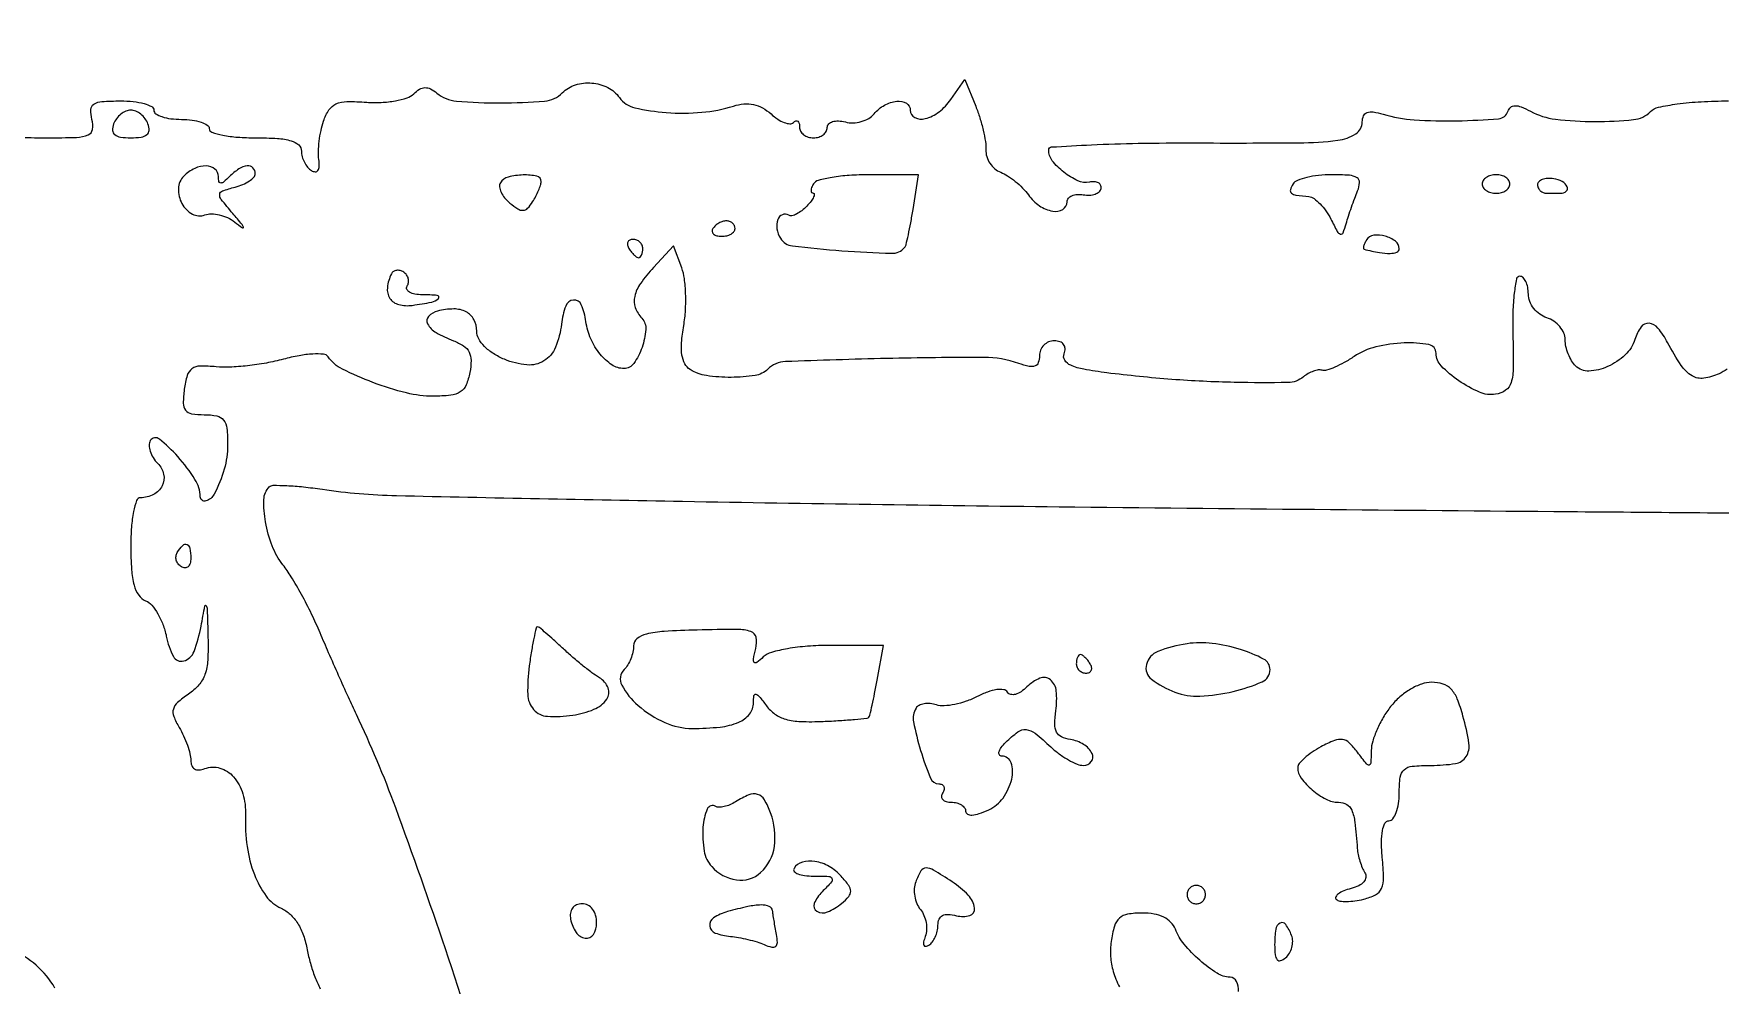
# Model space of a CAD drawing. Extents: x 0 to 5034, y 0 to 2560.
# Drawn here: x 1904 to 2086.8, y 1767.2 to 1870.3 of the extents above; entities that cross this region are included whole.
import ezdxf

# ---------------------------------------------------------------- set-up
doc = ezdxf.new("R2010")
doc.units = 0

msp = doc.modelspace()

# ---------------------------------------------------------------- linework, layer by layer
for points in [[(2078.5, 1876.967831, 0.000346), (2046.420715, 1877.392339, 0.000211), (2008.528125, 1877.851561, 0.000211), (1970.967874, 1878.275035, 0.000375)], [(1902.666509, 1859.056388, 0.010173), (1905.437765, 1859, 0.008102), (1908.630763, 1859.05174, 0.089885), (1909.872922, 1859.318697, 0.261848), (1910.344166, 1859.916432, 0.103164), (1910.289749, 1861, -0.070855), (1910.167554, 1862.064371, -0.247294), (1910.495515, 1862.647903, -0.128259), (1911.36793, 1862.935832, -0.015915), (1913.383369, 1863, -0.026139), (1914.76923, 1862.927499, -0.04133), (1915.937615, 1862.70625, -0.050169), (1916.763183, 1862.386029, -0.282291), (1917, 1862, 0.254951), (1917.209557, 1861.615738, 0.06271), (1917.88125, 1861.29375, 0.048861), (1918.850749, 1861.072766, 0.031626), (1920, 1861, -0.031626), (1921.149251, 1860.927234, -0.048861), (1922.11875, 1860.70625, -0.06271), (1922.790443, 1860.384262, -0.254951), (1923, 1860, 0.322437), (1923.280551, 1859.610183, 0.031449), (1924.46875, 1859.29375, 0.03053), (1926.083446, 1859.072205, 0.01883), (1928, 1859, -0.014512), (1930.407521, 1858.930111, -0.055695), (1931.882537, 1858.677951, -0.111858), (1932.69933, 1858.22814, -0.214351), (1933, 1857.559017, 0.066414), (1933.080151, 1856.958252, 0.052164), (1933.317654, 1856.345001, 0.053447), (1933.667506, 1855.811623, 0.082664), (1934.081377, 1855.449706, 0.129131), (1934.49606, 1855.322913, 0.259175), (1934.792447, 1855.472461, 0.144444), (1934.934428, 1855.916606, 0.0421), (1934.889733, 1856.640689, -0.044748), (1934.840199, 1857.518625, -0.021988), (1934.926404, 1858.635327, -0.021619), (1935.118717, 1859.795679, -0.029344), (1935.397961, 1860.819999, -0.063548), (1935.982531, 1862.024787, -0.146369), (1936.744386, 1862.668387, -0.100149), (1937.934231, 1862.923425, -0.020902), (1940.078095, 1862.85849, 0.029642), (1941.65777, 1862.838251, 0.032474), (1943.180575, 1863.008566, 0.034384), (1944.447516, 1863.325392, 0.118452), (1945.164697, 1863.764697, -0.059791), (1945.795768, 1864.260527, -0.128736), (1946.383791, 1864.436291, -0.126191), (1946.990394, 1864.302765, -0.05631), (1947.679285, 1863.851206, 0.153053), (1949.807436, 1862.978966, 0.021748), (1954.585877, 1862.779404, 0.020752), (1959.362497, 1862.986116, 0.176976), (1961.275, 1863.875, -0.119963), (1962.698395, 1864.74107, -0.098083), (1964.474058, 1864.941295, -0.097583), (1966.199668, 1864.449188, -0.117301), (1967.480801, 1863.357143, 0.1789), (1969.131593, 1862.262883, 0.039469), (1972.545944, 1861.738405, 0.040193), (1976.418954, 1861.764819, 0.055098), (1979.83388, 1862.447276, -0.056244), (1980.958576, 1862.66937, -0.07281), (1982.006911, 1862.60348, -0.073471), (1982.985124, 1862.241061, -0.058585), (1983.902815, 1861.587951, 0.037858), (1984.625498, 1861.027208, 0.055258), (1985.341928, 1860.659853, 0.070941), (1985.947549, 1860.523308, 0.219818), (1986.331152, 1860.664485, -0.109963), (1986.585578, 1860.826258, -0.251921), (1986.803526, 1860.794151, -0.175975), (1986.952847, 1860.567514, -0.058615), (1987, 1860.166667, 0.127718), (1987.115534, 1859.721743, 0.100747), (1987.440625, 1859.342708, 0.089419), (1987.926925, 1859.087877, 0.076226), (1988.5, 1859, 0.072803), (1989.073186, 1859.083904, 0.087528), (1989.559375, 1859.32801, 0.100509), (1989.884397, 1859.69081, 0.133328), (1990, 1860.116631, -0.195918), (1990.156808, 1860.501459, -0.125355), (1990.5746, 1860.756185, -0.086954), (1991.208892, 1860.835653, -0.051782), (1991.963232, 1860.719866, 0.07314), (1992.800302, 1860.62762, 0.059932), (1993.690284, 1860.767579, 0.061545), (1994.496486, 1861.107144, 0.089361), (1995.085677, 1861.603235, -0.092024), (1996.206127, 1862.536569, -0.102859), (1997.544357, 1862.959367, -0.157301), (1998.57308, 1862.738998, -0.26809), (1999, 1862, 0.28343), (1999.496849, 1861.193918, 0.183282), (2000.620727, 1861.077168, 0.100735), (2002.124289, 1861.821776, 0.074932), (2003.404506, 1863.167126), (2004.92242, 1865.334251), (2006.097339, 1862.417126, -0.020674), (2006.541389, 1861.167962, -0.017977), (2006.904207, 1859.827074, -0.018352), (2007.144328, 1858.589214, -0.049574), (2007.194235, 1857.696318, 0.087336), (2007.291286, 1856.959699, 0.070175), (2007.636124, 1856.237269, 0.070173), (2008.167338, 1855.63838, 0.08732), (2008.808105, 1855.262172, -0.053738), (2009.550505, 1854.890579, -0.028225), (2010.38685, 1854.2835, -0.027722), (2011.182567, 1853.557315, -0.037983), (2011.806704, 1852.815854, 0.086189), (2013.000233, 1851.646709, 0.106765), (2014.435436, 1851.056089, 0.177164), (2015.529149, 1851.247225, 0.267922), (2016, 1852.062858, -0.175551), (2016.138073, 1852.443996, -0.116244), (2016.514062, 1852.726413, -0.087424), (2017.080462, 1852.864043, -0.058011), (2017.75, 1852.829244, 0.054333), (2018.433119, 1852.788716, 0.073134), (2019.040112, 1852.908797, 0.091882), (2019.480486, 1853.163616, 0.171049), (2019.684423, 1853.516386, 0.162908), (2019.636063, 1853.865523, 0.155374), (2019.386719, 1854.123235, 0.111735), (2018.955947, 1854.24295, 0.062817), (2018.411984, 1854.20101, -0.159207), (2017.165789, 1854.34287, -0.059709), (2015.647016, 1855.27067, -0.059838), (2014.398505, 1856.523682, -0.168), (2014.001409, 1857.678571, -0.396465), (2014.314069, 1858.009762, -0.002642), (2018.628552, 1858.242866, -0.00814), (2023.712645, 1858.407708, -0.004889), (2029.751409, 1858.446077, 0.002273), (2041.128203, 1858.458854, 0.029632), (2045.34579, 1858.733033, 0.109696), (2047.281725, 1859.423692, 0.257899), (2048, 1860.72362, -0.102205), (2048.135436, 1861.37927, -0.20408), (2048.512058, 1861.737776, -0.128922), (2049.182508, 1861.806195, -0.033433), (2050.25, 1861.56572, 0.054798), (2053.637485, 1860.953055, 0.022927), (2058.280641, 1860.843477, 0.014481), (2062.776793, 1861.073928, 0.300831), (2063.789003, 1861.86701, -0.135144), (2064.088, 1862.313172, -0.178539), (2064.542562, 1862.483425, -0.098532), (2065.220232, 1862.352101, -0.025894), (2066.225661, 1861.87923, 0.093464), (2068.93584, 1861.025973, 0.029019), (2073.217528, 1860.766176, 0.025674), (2077.399313, 1860.97022, 0.173023), (2079.245628, 1861.845628, -0.144329), (2080.099139, 1862.310484, -0.019053), (2082.149952, 1862.670842, -0.020189), (2084.737497, 1862.918611, -0.013773), (2087.691526, 1863, -0.008932)], [(2087.563511, 1833.948173, -0.047349), (2086.682291, 1833.433795, -0.074707), (2085.012126, 1832.945215, -0.171606), (2083.746719, 1833.207585, -0.111372), (2082.576491, 1834.333664, -0.022853), (2081.100087, 1836.812986, 0.047507), (2080.055692, 1838.385235, 0.201259), (2079.080682, 1838.908179, 0.269249), (2078.224306, 1838.514457, 0.076777), (2077.548166, 1837.151757, -0.127553), (2076.496592, 1835.478444, -0.084034), (2074.595549, 1834.210214, -0.092855), (2072.563246, 1833.722631, -0.212015), (2071.122669, 1834.277331, -0.063671), (2070.692599, 1834.833501, -0.039129), (2070.329784, 1835.579171, -0.038696), (2070.082324, 1836.386946, -0.055035), (2070, 1837.132612, 0.104333), (2069.850261, 1837.8424, 0.071533), (2069.4125, 1838.542735, 0.067639), (2068.764467, 1839.127648, 0.073091), (2068, 1839.5, -0.081113), (2067.235622, 1839.887511, -0.069591), (2066.5875, 1840.516015, -0.071315), (2066.149993, 1841.281172, -0.094537), (2066, 1842.067388, 0.045942), (2065.931887, 1842.807113, 0.065874), (2065.728036, 1843.432295, 0.085928), (2065.427868, 1843.854366, 0.197815), (2065.074165, 1844, 0.357716), (2064.717979, 1843.70778, 0.019312), (2064.471946, 1842.164062, 0.022984), (2064.323426, 1840.146173, 0.01391), (2064.324165, 1837.75, -0.008139), (2064.367413, 1834.099839, -0.06865), (2064.135976, 1832.475372, -0.171325), (2063.541601, 1831.639203, -0.118383), (2062.452592, 1831.206997, -0.137957), (2060.691761, 1831.440857, -0.049357), (2058.454047, 1832.677472, -0.048856), (2056.560136, 1834.276332, -0.195443), (2056, 1835.654588, 0.363603), (2055.213843, 1836.592728, 0.053873), (2052.554894, 1836.774315, 0.050141), (2049.469864, 1836.340656, 0.087632), (2047.114476, 1835.303827, -0.020261), (2046.050776, 1834.653173, -0.025647), (2045.01677, 1834.144514, -0.0252), (2044.131374, 1833.815791, -0.150502), (2043.64474, 1833.812703, 0.110683), (2043.233206, 1833.842362, 0.047696), (2042.696438, 1833.708819, 0.044053), (2042.129166, 1833.450569, 0.044396), (2041.617482, 1833.097501, -0.171125), (2039.949498, 1832.481529, -0.008832), (2034.122266, 1832.498278, -0.013906), (2027.366207, 1832.825173, -0.012101), (2020.316694, 1833.535039, -0.013154), (2017.799633, 1833.917684, -0.060039), (2016.386812, 1834.350244, -0.146002), (2015.745951, 1834.897744, -0.23949), (2015.673683, 1835.592015, 0.092492), (2015.778957, 1836.164209, 0.162877), (2015.626843, 1836.615013, 0.152972), (2015.223977, 1836.901928, 0.07898), (2014.606989, 1837, 0.099651), (2013.993715, 1836.876547, 0.098087), (2013.472053, 1836.525115, 0.097799), (2013.122646, 1836.000351, 0.098429), (2013, 1835.383369, -0.08051), (2012.879824, 1834.641863, -0.228374), (2012.524509, 1834.275721, -0.144549), (2011.876109, 1834.234006, -0.028892), (2010.75, 1834.558593, 0.084458), (2007.00616, 1835.200793, 0.006087), (1996.453873, 1835.086738, 0.003556), (1985.45832, 1834.75575, 0.186977), (1983.55, 1833.933382, -0.157487), (1982.179467, 1833.247225, -0.036713), (1979.58191, 1833.043249, -0.038187), (1976.907106, 1833.234462, -0.104645), (1975.141197, 1833.891574, -0.130337), (1974.560295, 1834.519121, -0.085632), (1974.251923, 1835.459868, -0.056933), (1974.208953, 1836.795293, -0.021451), (1974.441433, 1838.653348, 0.027553), (1974.629409, 1840.320527, 0.02295), (1974.64955, 1842.103936, 0.023561), (1974.515477, 1843.74109, 0.056432), (1974.224456, 1844.922275), (1973.348438, 1847.290377), (1971.174219, 1844.956627, 0.032888), (1969.755246, 1843.217158, 0.097899), (1969.126383, 1841.821506, 0.142178), (1969.192427, 1840.606297, 0.105168), (1969.895521, 1839.45, -0.211006), (1970.328288, 1838.226492, -0.066393), (1969.917155, 1836.283543, -0.067601), (1969.025228, 1834.553941, -0.244633), (1967.960796, 1834, -0.148393), (1966.658578, 1834.395182, -0.075354), (1965.382093, 1835.560012, -0.067122), (1964.369682, 1837.223835, -0.068164), (1963.840811, 1839.08776, 0.06408), (1963.33763, 1840.917696, 0.329719), (1962.488046, 1841.424059, 0.289163), (1961.646294, 1840.767426, 0.057637), (1961.190639, 1838.82318, -0.06884), (1960.540352, 1836.30299, -0.158164), (1959.287101, 1834.826249, -0.163391), (1957.437029, 1834.394177, -0.074691), (1955.000904, 1834.999626, -0.043256), (1953.801908, 1835.622552, -0.056556), (1952.840961, 1836.397424, -0.066732), (1952.21092, 1837.233243, -0.128872), (1952, 1838.037987, 0.119721), (1951.692977, 1839.301851, 0.155772), (1950.85539, 1840.138974, 0.122506), (1949.510865, 1840.456999, 0.060629), (1947.761247, 1840.223554, 0.140087), (1946.781237, 1839.64656, 0.32299), (1946.671826, 1838.844005, 0.141453), (1947.586472, 1837.901454, 0.039035), (1949.472274, 1837.010541, -0.05282), (1950.571071, 1836.453961, -0.130038), (1951.174703, 1835.789902, -0.122936), (1951.389999, 1834.888684, -0.044714), (1951.258558, 1833.572225, -0.052833), (1950.847683, 1832.217401, -0.150196), (1950.220443, 1831.469965, -0.117616), (1949.177006, 1831.100521, -0.02654), (1947.284552, 1831, -0.061369), (1944.384138, 1831.357337, -0.028472), (1940.754986, 1832.488311, -0.026135), (1937.434138, 1833.936727, -0.126483), (1935.893312, 1835.275031, 0.225747), (1935.405966, 1835.555849, 0.033232), (1934.236298, 1835.57019, 0.031531), (1932.739146, 1835.393887, 0.020696), (1931.0449, 1835.01209, -0.021268), (1929.196332, 1834.597735, -0.016322), (1927.148303, 1834.297971, -0.016596), (1925.210963, 1834.143618, -0.037188), (1923.736354, 1834.184956, 0.028771), (1922.018237, 1834.262049, 0.152121), (1921.132643, 1833.973856, 0.169156), (1920.618763, 1833.252694, 0.037667), (1920.300556, 1831.75, 0.029959), (1920.189085, 1830.235648, 0.171801), (1920.443478, 1829.484888, 0.190187), (1921.096088, 1829.104327, 0.038029), (1922.46579, 1829, -0.047858), (1923.840301, 1828.868136, -0.183499), (1924.558529, 1828.42358, -0.140103), (1924.91099, 1827.528676, -0.024206), (1925, 1825.69113, -0.070425), (1924.632533, 1823.095136, -0.051645), (1923.540348, 1820.395465, -0.204024), (1922.626195, 1819.655257, -0.492019), (1922.031803, 1820.094461, 0.137448), (1921.459047, 1821.99212, 0.040072), (1919.603564, 1824.451143, 0.042165), (1917.597762, 1826.357563, 0.450459), (1916.616405, 1826.188347, 0.145386), (1916.480787, 1825.688275, 0.073322), (1916.592527, 1825.038511, 0.063036), (1916.921085, 1824.34528, 0.054278), (1917.426523, 1823.716334, -0.145461), (1918.062098, 1822.54319, -0.170471), (1917.898713, 1821.294321, -0.156683), (1916.964885, 1820.347753, -0.121346), (1915.55, 1820.001772, 0.318728), (1915.129648, 1819.704583, 0.035238), (1914.799899, 1818.503038, 0.031709), (1914.573053, 1816.820296, 0.017653), (1914.5, 1814.751772, 0.015756), (1914.580495, 1812.197969, 0.050628), (1914.858217, 1810.52171, 0.083548), (1915.353526, 1809.447573, 0.145962), (1916.108053, 1808.834734, -0.117114), (1916.770256, 1808.356528, -0.045841), (1917.430018, 1807.433505, -0.042149), (1917.988719, 1806.261116, -0.040789), (1918.350241, 1804.998796, 0.069806), (1919.123729, 1802.789583, 0.357661), (1920.231855, 1802.311032, 0.236221), (1921.358291, 1803.346282, 0.046225), (1922.118359, 1806.079491, -0.00247), (1922.528415, 1808.285457, -0.683062), (1922.664802, 1808.310774, -0.131567), (1922.774541, 1807.948542, -0.001024), (1922.868359, 1804.871972, -0.020168), (1922.839062, 1802.408878, -0.069932), (1922.535922, 1800.848308, -0.097157), (1921.88021, 1799.716779, -0.064035), (1920.75, 1798.7175, 0.029711), (1919.557954, 1797.800913, 0.147441), (1919.111661, 1797.093973, 0.164705), (1919.15612, 1796.302776, 0.039545), (1919.75, 1795.109096, -0.027382), (1920.228493, 1794.20322, -0.023478), (1920.632812, 1793.203322, -0.024153), (1920.913669, 1792.258762, -0.060253), (1921, 1791.544954, 0.092167), (1921.10586, 1790.975545, 0.167964), (1921.407242, 1790.61806, 0.153539), (1921.887865, 1790.504092, 0.073767), (1922.512735, 1790.64326, -0.166295), (1924.167433, 1790.704237, -0.140232), (1925.648758, 1789.751854, -0.11039), (1926.648296, 1787.925997, -0.079184), (1926.934552, 1785.609415, 0.043907), (1927.113979, 1782.205625, 0.056465), (1927.898546, 1779.173946, 0.066373), (1929.170478, 1776.837908, 0.129958), (1930.804609, 1775.513259, -0.082962), (1931.780841, 1774.862078, -0.064342), (1932.593781, 1773.874058, -0.056221), (1933.216143, 1772.577924, -0.039663), (1933.625761, 1771.013259, 0.025539), (1933.963614, 1769.55608, 0.022777), (1934.45904, 1768.083022, 0.02343), (1935.02725, 1766.79976, 0.062979)], [(1953.84352, 1754.731607, 0.007454), (1948.604869, 1771.111478, 0.007255), (1943.215017, 1786.399015, 0.022369), (1938.96583, 1796.5, -0.004), (1938.092856, 1798.378981, -0.002044), (1937.02562, 1800.750711, -0.002031), (1935.945728, 1803.203803, -0.003051), (1935.025367, 1805.353486, 0.013924), (1934.097263, 1807.397254, 0.011467), (1932.997582, 1809.524851, 0.011632), (1931.897135, 1811.432441, 0.030011), (1930.991178, 1812.738345, -0.074654), (1929.833135, 1814.772759, -0.04882), (1929.109502, 1817.378413, -0.049558), (1928.928125, 1819.815354, -0.19249), (1929.513208, 1821.179875, -0.199977), (1929.930004, 1821.351518, -0.01034), (1931.413969, 1821.314746, -0.01509), (1933.219442, 1821.177935, -0.010268), (1935.263208, 1820.918336, 0.031158), (1943.298996, 1820.237035, 0.001109), (1974.315936, 1819.614561, 0.00174), (2015.122545, 1819.028233, 0.000714), (2070.5, 1818.50438, -0.000279), (2097.009173, 1818.276642, -0.000191), (2127.121875, 1817.989613, -0.000192)], [(2034.568723, 1766.510286, 0.142568), (2034.371219, 1767.581436, 0.275842), (2033.661516, 1768.033269, -0.136293), (2032.252031, 1768.468581, -0.037801), (2030.386541, 1769.875096, -0.038805), (2028.68506, 1771.6241, -0.082291), (2027.732755, 1773.25, 0.105508), (2027.253666, 1773.987871, 0.08291), (2026.475309, 1774.542659, 0.069135), (2025.42424, 1774.886026, 0.044455), (2024.144884, 1775, 0.039233), (2022.557537, 1774.875256, 0.14749), (2021.668052, 1774.445896, 0.13846), (2021.132595, 1773.578475, 0.033048), (2020.772735, 1771.904901, 0.054581), (2020.713343, 1770.286215, 0.053041), (2021.0035, 1768.676709, 0.04672), (2021.67078, 1766.994915, 0.028784)], [(1906.274445, 1766.875201, 0.081991), (1904.246965, 1769.343225, 0.086605), (1901.56899, 1770.97293, -0.026397)]]:
    msp.add_lwpolyline(points, format="xyb")
for points in [[(1912.638374, 1860.5, 0.099938), (1912.522337, 1859.812451, 0.218516), (1912.755361, 1859.34482, 0.136539), (1913.379226, 1859.076013, 0.033872), (1914.5, 1859, 0.033872), (1915.620774, 1859.076013, 0.136539), (1916.244639, 1859.34482, 0.218516), (1916.477663, 1859.812451, 0.099938), (1916.361626, 1860.5, 0.068785), (1916.045533, 1861.073469, 0.062945), (1915.577337, 1861.559375, 0.066733), (1915.034631, 1861.888365, 0.10329), (1914.5, 1862, 0.10329), (1913.965369, 1861.888365, 0.066733), (1913.422663, 1861.559375, 0.062945), (1912.954467, 1861.073469, 0.068785)], [(1920.246804, 1854.846804, 0.190062), (1919.660775, 1853.497565, 0.133765), (1920.04511, 1851.869607, 0.144068), (1921.171128, 1850.740341, 0.22023), (1922.527989, 1850.649114, -0.097221), (1923.22823, 1850.771173, -0.053159), (1924.095907, 1850.659963, -0.050147), (1924.987116, 1850.35081, -0.056202), (1925.762735, 1849.879109, 0.008264), (1926.61982, 1849.238093, 0.689567), (1926.718545, 1849.303022, 0.119658), (1926.566505, 1849.612602, 0.003053), (1925.556162, 1850.810163, -0.008534), (1924.298618, 1852.334321, -0.192395), (1924.137247, 1852.869937, -0.295947), (1924.427926, 1853.242175, -0.019144), (1925.806162, 1853.659561, 0.035434), (1926.645991, 1853.944053, 0.047238), (1927.35556, 1854.324227, 0.055811), (1927.848136, 1854.737248, 0.192713), (1928, 1855.116631, 0.199569), (1927.739008, 1855.744477, 0.227685), (1927.129192, 1855.956857, 0.117874), (1926.212815, 1855.625185, 0.050909), (1925.2, 1854.8, -0.018208), (1924.578624, 1854.222304, -0.180052), (1924.25, 1854.1, -0.354955), (1924.056215, 1854.257401, -0.051663), (1924, 1854.8, 0.221957), (1923.618687, 1855.61666, 0.172857), (1922.688764, 1855.961177, 0.115611), (1921.42413, 1855.681393, 0.084568)], [(1954.570027, 1854.113307, 0.172615), (1954.476427, 1853.677822, 0.076506), (1954.642777, 1853.105497, 0.062484), (1955.028878, 1852.490181, 0.048258), (1955.587226, 1851.927609, 0.03194), (1956.450588, 1851.299618, 0.156307), (1957.027381, 1851.149324, 0.189366), (1957.519538, 1851.374741, 0.050749), (1958.060903, 1852.064302, 0.020456), (1958.409758, 1852.669004, 0.020623), (1958.707009, 1853.298576, 0.02095), (1958.91961, 1853.866871, 0.074054), (1958.984687, 1854.25, 0.356108), (1958.525532, 1854.836998, 0.06352), (1957.034582, 1854.980444, 0.057572), (1955.416823, 1854.742606, 0.191344)], [(1988.5, 1854, 0.042188), (1988.305443, 1853.616275, 0.091589), (1988.239306, 1853.29375, 0.169293), (1988.307277, 1853.085732, 0.23403), (1988.48041, 1853, -0.422085), (1988.59644, 1852.880818, -0.108698), (1988.524291, 1852.590207, -0.049734), (1988.243136, 1852.141038, -0.021856), (1987.789427, 1851.60496, -0.03871), (1987.2458, 1851.101216, -0.051774), (1986.678754, 1850.740548, -0.06261), (1986.171962, 1850.562422, -0.191382), (1985.819098, 1850.621272, 0.240264), (1985.13142, 1850.670774, 0.21083), (1984.633378, 1850.142016, 0.126652), (1984.545106, 1849.141019, 0.097701), (1984.931369, 1848.111048, 0.229085), (1986.227483, 1847.286077, 0.010495), (1991.592824, 1846.772477, 0.010512), (1996.974413, 1846.484713, 0.228291), (1998.382924, 1847.107798, 0.116609), (1998.538161, 1847.410963, 0.006052), (1998.788791, 1848.486353, 0.009324), (1999.049608, 1849.784868, 0.006617), (1999.295588, 1851.25), (1999.874259, 1855), (1994.496146, 1855, 0.017314), (1992.391135, 1854.927087, 0.024006), (1990.516307, 1854.70625, 0.02196), (1989.030232, 1854.390799, 0.193394)], [(2040.5, 1854, 0.059403), (2040.204742, 1853.364456, 0.312842), (2040.308942, 1853.015465, 0.133082), (2040.802728, 1852.801059, 0.010744), (2042.220467, 1852.625, -0.130165), (2042.769144, 1852.417889, -0.044549), (2043.419865, 1851.859876, -0.040681), (2044.060002, 1851.086776, -0.036963), (2044.589676, 1850.195853, 0.009247), (2045.291765, 1848.850499, 0.197449), (2045.63368, 1848.573191, 0.38984), (2045.922044, 1848.713157, 0.024061), (2046.255755, 1849.695853, -0.008816), (2046.505824, 1850.513259, -0.005152), (2046.832755, 1851.484094, -0.00515), (2047.180121, 1852.44939, -0.008703), (2047.493535, 1853.25, 0.083737), (2047.699234, 1854.155176, 0.274863), (2047.427259, 1854.677454, 0.124057), (2046.59501, 1854.941625, 0.015127), (2044.666006, 1855, 0.02612), (2043.262361, 1854.926623, 0.032793), (2041.978703, 1854.70625, 0.034598), (2040.963535, 1854.386932, 0.162228)], [(2061, 1854, 0.148195), (2061.115568, 1853.618646, 0.098894), (2061.440625, 1853.29375, 0.082425), (2061.926543, 1853.074694, 0.064853), (2062.5, 1853, 0.064853), (2063.073457, 1853.074694, 0.082425), (2063.559375, 1853.29375, 0.098894), (2063.884432, 1853.618646, 0.148195), (2064, 1854, 0.148195), (2063.884432, 1854.381354, 0.098894), (2063.559375, 1854.70625, 0.082425), (2063.073457, 1854.925306, 0.064853), (2062.5, 1855, 0.064853), (2061.926543, 1854.925306, 0.082425), (2061.440625, 1854.70625, 0.098894), (2061.115568, 1854.381354, 0.148195)], [(2067, 1853.911516, 0.108912), (2067.076658, 1853.563763, 0.099759), (2067.29375, 1853.267758, 0.095344), (2067.618216, 1853.069259, 0.089971), (2068, 1853), (2068.853125, 1853), (2069.5, 1853, 0.175747), (2070.111709, 1853.221864, 0.342949), (2070.215729, 1853.700136, 0.160477), (2069.675772, 1854.262761, 0.085705), (2068.75, 1854.566187, 0.04951), (2068.08009, 1854.597554, 0.076606), (2067.514062, 1854.479826, 0.105714), (2067.136689, 1854.238673, 0.200506)], [(1977.603006, 1849.166667, 0.16277), (1977.528782, 1848.850897, 0.190804), (1977.66697, 1848.578125, 0.124167), (1978.023273, 1848.393656, 0.05773), (1978.543989, 1848.333333, 0.055286), (1979.100961, 1848.395108, 0.074868), (1979.572297, 1848.578125, 0.094314), (1979.888458, 1848.848724, 0.170324), (1980, 1849.166667, 0.112153), (1979.927786, 1849.484563, 0.100145), (1979.723586, 1849.755208, 0.094392), (1979.418314, 1849.936779, 0.087308), (1979.059017, 1850, 0.076861), (1978.660916, 1849.938439, 0.053298), (1978.243158, 1849.755208, 0.05288), (1977.869696, 1849.485481, 0.071639)], [(2048.473008, 1847.956326, 0.025609), (2048.268505, 1847.584083, 0.046182), (2048.146358, 1847.258446, 0.066853), (2048.114586, 1847.021062, 0.344656), (2048.190983, 1846.923489, 0.016663), (2049.854924, 1846.569889, 0.047861), (2051.030737, 1846.475124, 0.088289), (2051.747693, 1846.614012, 0.310247), (2052, 1846.981495, 0.233759), (2051.60279, 1847.784685, 0.095942), (2050.484522, 1848.340063, 0.095519), (2049.235926, 1848.439157, 0.230444)], [(1968.5, 1847, 0.029505), (1968.768994, 1846.617226, 0.035638), (1969.066025, 1846.29375, 0.038439), (1969.34829, 1846.065539, 0.151918), (1969.559017, 1846, 0.210953), (1969.727648, 1846.07446, 0.081139), (1969.870461, 1846.29375, 0.061769), (1969.967655, 1846.617151, 0.042167), (1970, 1847, 0.105053), (1969.918938, 1847.381556, 0.099167), (1969.688914, 1847.70625, 0.09642), (1969.345238, 1847.923877, 0.093332), (1968.940983, 1848, 0.108972), (1968.586039, 1847.921712, 0.182303), (1968.3746, 1847.70625, 0.161196), (1968.343488, 1847.3821, 0.082592)], [(1942.754232, 1844.266312, 0.087391), (1942.310493, 1842.780139, 0.176624), (1942.589741, 1841.60774, 0.186197), (1943.540336, 1840.930326, 0.097758), (1945.010946, 1840.847781, 0.01325), (1947.121002, 1841.199836, 0.155807), (1947.842242, 1841.594742, 0.623599), (1947.722509, 1841.918261, 0.025292), (1946.10765, 1842, -0.040629), (1945.294436, 1842.066189, -0.088013), (1944.704763, 1842.273452, -0.164846), (1944.430892, 1842.579193, -0.243999), (1944.457295, 1842.930902, 0.100828), (1944.604475, 1843.330874, 0.098348), (1944.585377, 1843.760315, 0.097513), (1944.403043, 1844.152776, 0.097277), (1944.08541, 1844.447214, 0.076159), (1943.694606, 1844.613157, 0.096446), (1943.303651, 1844.635555, 0.111232), (1942.974193, 1844.512816, 0.132806)], [(1921, 1813.440983, -0.067432), (1920.925389, 1812.890269, -0.140899), (1920.701458, 1812.524436, -0.190788), (1920.36964, 1812.397824, -0.136093), (1919.983688, 1812.510081, -0.090427), (1919.639411, 1812.820631, -0.095498), (1919.434921, 1813.22714, -0.099685), (1919.401101, 1813.665803, -0.108373), (1919.542705, 1814.069098, -0.050477), (1920.13314, 1814.838655, -0.315493), (1920.592818, 1814.933879, -0.25701), (1920.914842, 1814.519563, -0.039415)], [(1957.695886, 1801.769329, 0.03913), (1957.526091, 1798.69154, 0.176883), (1958.171476, 1797.043508, 0.199997), (1959.66595, 1796.316768, 0.051535), (1962.401859, 1796.440374, 0.059634), (1964.709044, 1797.072094, 0.141867), (1966.092016, 1798.163793, 0.253393), (1966.245478, 1799.391341, 0.167465), (1965.304406, 1800.5, -0.025755), (1964.4947, 1801.038195, -0.0098), (1963.421518, 1801.867188, -0.009675), (1962.288302, 1802.815251, -0.011686), (1961.263329, 1803.75, 0.00639), (1960.337776, 1804.61221, 0.009569), (1959.505803, 1805.339062, 0.005054), (1958.790767, 1805.92779, 0.171325), (1958.586215, 1806, 0.348807), (1958.441127, 1805.884765, 0.005233), (1958.191494, 1804.75724, 0.011497), (1957.936691, 1803.391345, 0.007026)], [(1969.000515, 1803.95, -0.05602), (1968.92514, 1803.281361, -0.038774), (1968.698775, 1802.553936, -0.039103), (1968.367065, 1801.879963, -0.062548), (1967.974037, 1801.374037, 0.33062), (1967.726206, 1799.697796, 0.09218), (1969.490456, 1797.496665, 0.072081), (1972.409445, 1795.636477, 0.106262), (1975.370464, 1795, 0.025778), (1978.382224, 1795.155375, 0.07421), (1980.403027, 1795.674032, 0.125687), (1981.567479, 1796.55824, 0.169415), (1982, 1797.798118, -0.036928), (1982.055867, 1798.553519, -0.438818), (1982.272657, 1798.700602, -0.168073), (1982.630844, 1798.474061, -0.010611), (1983.398832, 1797.469242, 0.081858), (1984.333986, 1796.551369, 0.085752), (1985.499969, 1796.000116, 0.059266), (1987.122815, 1795.751264, 0.019317), (1989.550463, 1795.763077, 0.005017), (1991.387705, 1795.861516, 0.007782), (1992.970492, 1795.98702, 0.003175), (1994.313061, 1796.123138, 0.197576), (1994.518971, 1796.234964, 0.113651), (1994.625308, 1796.451319, 0.002869), (1994.87047, 1797.523708, 0.006), (1995.13722, 1798.79381, 0.004038), (1995.412653, 1800.25), (1996.090626, 1804), (1990.245313, 1804, 0.018931), (1987.872502, 1803.910127, 0.02416), (1985.700846, 1803.639397, 0.024588), (1983.943645, 1803.243682, 0.120953), (1983.063956, 1802.75, -0.020519), (1982.351556, 1802.136301, -0.39785), (1982.08624, 1802.159503, -0.233536), (1981.99437, 1802.494819, -0.011101), (1982.248821, 1803.667724, 0.105313), (1982.280341, 1804.880814, 0.277404), (1981.726095, 1805.50631, 0.077356), (1980.245959, 1805.730186, 0.005018), (1975.885379, 1805.667724, 0.008822), (1972.324109, 1805.518057, 0.046247), (1970.388451, 1805.221405, 0.107251), (1969.372211, 1804.720203, 0.228505)], [(2017, 1802, 0.105053), (2017.081062, 1801.618444, 0.099167), (2017.311086, 1801.29375, 0.09642), (2017.654762, 1801.076123, 0.093332), (2018.059017, 1801, 0.108972), (2018.413961, 1801.078288, 0.182303), (2018.6254, 1801.29375, 0.161196), (2018.656512, 1801.6179, 0.082592), (2018.5, 1802, 0.029505), (2018.231006, 1802.382774, 0.035638), (2017.933975, 1802.70625, 0.038439), (2017.65171, 1802.934461, 0.151918), (2017.440983, 1803, 0.210953), (2017.272352, 1802.92554, 0.081139), (2017.129539, 1802.70625, 0.061769), (2017.032345, 1802.382849, 0.042167)], [(2029, 1804.179763, 0.056293), (2025.837696, 1803.338694, 0.24335), (2024.594659, 1801.924169, 0.298958), (2025.149723, 1800.342264, 0.072379), (2027.694595, 1798.926015, 0.103251), (2030.404403, 1798.495523, 0.046207), (2033.994813, 1799.003595, 0.044819), (2037.138607, 1800.054153, 0.298063), (2038, 1801.370763, 0.279252), (2037.306385, 1802.515829, 0.044781), (2034.785126, 1803.558201, 0.045312), (2031.731369, 1804.215374, 0.067323)], [(2011.644378, 1799.50152, -0.047409), (2011.014402, 1798.980889, -0.082018), (2010.398986, 1798.696979, -0.120527), (2009.889782, 1798.682376, -0.204271), (2009.546822, 1798.92424, 0.220649), (2009.124654, 1799.202574, 0.073187), (2008.364384, 1799.204422, 0.05348), (2007.369671, 1798.949858, 0.030383), (2006.233065, 1798.444808, -0.035867), (2005.064288, 1797.940725, -0.03391), (2003.813496, 1797.597666, -0.035757), (2002.664434, 1797.449293, -0.091189), (2001.834157, 1797.553575, 0.05437), (2001.156419, 1797.68968, 0.062435), (2000.497072, 1797.666491, 0.072251), (1999.954189, 1797.496106, 0.14318), (1999.621648, 1797.196831, 0.188329), (1999.350425, 1795.717079, 0.025823), (2000.118494, 1792.614163, 0.023211), (2001.178849, 1789.623267, 0.304871), (2002.106021, 1789, -0.115943), (2002.442292, 1788.920961, -0.185531), (2002.639208, 1788.70625, -0.155683), (2002.660754, 1788.382326, -0.077934), (2002.5, 1788, 0.139169), (2002.392057, 1787.620352, 0.191142), (2002.521475, 1787.29375, 0.138808), (2002.889346, 1787.073267, 0.066118), (2003.440983, 1787, -0.060886), (2004.037148, 1786.927134, -0.079487), (2004.542039, 1786.712548, -0.097402), (2004.880058, 1786.394661, -0.156738), (2005, 1786.021439, 0.287542), (2005.192758, 1785.713969, 0.129456), (2005.679701, 1785.618621, 0.065356), (2006.467516, 1785.773932, 0.025594), (2007.5, 1786.181954, 0.13199), (2009.05356, 1787.464136, 0.094673), (2009.995724, 1789.520863, 0.139461), (2009.932091, 1791.270387, 0.325105), (2008.928571, 1792, -0.244067), (2008.663753, 1792.137455, -0.226652), (2008.6125, 1792.440625, -0.093008), (2008.853737, 1792.922937, -0.034046), (2009.357143, 1793.5, -0.035958), (2010.65831, 1794.626364, -0.188142), (2011.554417, 1794.874073, -0.144341), (2012.520483, 1794.478156, -0.018596), (2014.230375, 1793, 0.029214), (2015.154739, 1792.23458, 0.029788), (2016.15623, 1791.5875, 0.031204), (2017.090181, 1791.134399, 0.097634), (2017.771895, 1791, 0.230583), (2018.625459, 1791.41574, 0.291433), (2018.708792, 1792.270811, 0.138317), (2017.783189, 1793.274598, 0.101215), (2016.351612, 1793.795971, -0.073133), (2015.387369, 1794.08742, -0.167831), (2014.850889, 1794.609812, -0.122477), (2014.654653, 1795.477578, -0.031107), (2014.776059, 1796.927549, 0.060363), (2014.829703, 1799.060189, 0.199434), (2014.182598, 1800.275923, 0.276898), (2013.054714, 1800.443734, 0.098527)], [(2051.07258, 1797.365141, 0.033509), (2050.276957, 1796.200995, 0.028881), (2049.599478, 1794.88295, 0.02994), (2049.125149, 1793.611923, 0.070688), (2048.968197, 1792.615141, -0.00795), (2048.925453, 1791.23381, -0.364189), (2048.746139, 1791.039527, -0.263004), (2048.461897, 1791.155515, -0.005328), (2047.479838, 1792.42521, 0.038544), (2046.578619, 1793.44297, 0.15718), (2045.846645, 1793.803073, 0.134565), (2044.974961, 1793.696076, 0.02544), (2043.511641, 1793.00623, 0.025972), (2042.550004, 1792.425437, 0.033638), (2041.737795, 1791.791802, 0.035692), (2041.157957, 1791.193445, 0.176377), (2041, 1790.759592, 0.160854), (2041.378965, 1789.612091, 0.057304), (2042.573646, 1788.335932, 0.056705), (2044.075237, 1787.329249, 0.119895), (2045.428571, 1787, -0.129184), (2046.310838, 1786.768182, -0.169438), (2046.857075, 1786.146914, -0.068337), (2047.186739, 1784.850822, -0.008846), (2047.458265, 1781.998803, 0.033499), (2047.55376, 1781.341164, 0.0224), (2047.746382, 1780.605143, 0.022589), (2047.998581, 1779.905418, 0.04064), (2048.275967, 1779.362493, -0.167428), (2048.388179, 1778.864892, -0.153232), (2048.176211, 1778.382594, -0.10141), (2047.624379, 1777.962665, -0.048182), (2046.782423, 1777.653353, 0.030254), (2045.981634, 1777.391294, 0.06246), (2045.404968, 1777.075124, 0.1166), (2045.134077, 1776.76147, 0.327404), (2045.175671, 1776.490995, 0.162946), (2045.555507, 1776.301695, 0.035796), (2046.293112, 1776.25166, 0.033676), (2047.195584, 1776.315986, 0.026862), (2048.153557, 1776.502404, 0.058722), (2049.434009, 1776.989076, 0.17002), (2050.073478, 1777.670765, 0.110344), (2050.299336, 1778.803363, 0.01803), (2050.16652, 1781.051072, -0.021233), (2050.079701, 1782.699545, -0.048181), (2050.186961, 1783.941805, -0.074879), (2050.461062, 1784.73712, -0.279295), (2050.894965, 1785, 0.239496), (2051.318728, 1785.215331, 0.069511), (2051.675396, 1785.88125, 0.053262), (2051.919392, 1786.850966, 0.035033), (2052, 1788, -0.031897), (2052.110775, 1789.73467, -0.183574), (2052.536749, 1790.532039, -0.158351), (2053.424235, 1790.910347, -0.022216), (2055.440983, 1791, 0.037377), (2058.096879, 1791.198819, 0.214409), (2059.255397, 1791.944443, 0.1861), (2059.560056, 1793.38427, 0.027489), (2058.915505, 1796.343846, 0.026503), (2058.295618, 1798.199523, 0.093331), (2057.628521, 1799.259995, 0.130481), (2056.75616, 1799.811389, 0.07619), (2055.525576, 1800, 0.084259), (2054.434804, 1799.81487, 0.049554), (2053.232129, 1799.255608, 0.046193), (2052.063985, 1798.409931, 0.046368)], [(1980.047746, 1787.05067, -0.039376), (1979.441012, 1786.73067, -0.045322), (1978.819089, 1786.527298, -0.050889), (1978.271462, 1786.459169, -0.144916), (1977.904419, 1786.559072, 0.459962), (1976.990704, 1786.267753, 0.083832), (1976.523004, 1784.293996, 0.058431), (1976.655357, 1781.718088, 0.142834), (1977.476575, 1780.025884, 0.173605), (1980.15271, 1778.593479, 0.225263), (1982.780534, 1779.393315, 0.176394), (1984.263799, 1782.221595, 0.122641), (1983.863143, 1785.840923, 0.044535), (1983.184794, 1787.269484, 0.18492), (1982.451544, 1787.853697, 0.178583), (1981.498309, 1787.809437, 0.041076)], [(1986.396994, 1779.833333, 0.326982), (1986.421811, 1779.517741, 0.121851), (1986.805949, 1779.244792, 0.063628), (1987.539111, 1779.059004, 0.030284), (1988.512412, 1779, -0.009545), (1990.155373, 1778.968633, -0.264839), (1990.507242, 1778.75, -0.318362), (1990.461773, 1778.370989, -0.012393), (1989.4375, 1777.294643, 0.098471), (1988.587363, 1776.022432, 0.374284), (1988.867327, 1775.187427, 0.237486), (1990.022196, 1775.112635, 0.072894), (1991.558851, 1776.048842, 0.038408), (1992.333712, 1776.799451, 0.186472), (1992.543025, 1777.362691, 0.156771), (1992.335779, 1777.979976, 0.025165), (1991.521072, 1778.976716, 0.077795), (1990.195662, 1780.048423, 0.09), (1988.669586, 1780.597128, 0.111662), (1987.302969, 1780.519477, 0.186638)], [(1999.589736, 1778.373252, 0.077698), (1999.434608, 1777.650131, 0.055975), (1999.480546, 1776.824709, 0.055803), (1999.708989, 1776.027039, 0.075722), (2000.094623, 1775.385987, -0.073147), (2000.481971, 1774.749487, -0.055518), (2000.715696, 1773.965499, -0.056147), (2000.769444, 1773.160119, -0.08039), (2000.62333, 1772.460797, 0.035818), (2000.445237, 1771.874293, 0.153614), (2000.474665, 1771.514672, 0.330852), (2000.673868, 1771.393832, 0.115463), (2001.011454, 1771.507079, 0.094903), (2001.390066, 1771.854744, 0.052807), (2001.709615, 1772.396115, 0.050029), (2001.926671, 1773.034521, 0.057002), (2002, 1773.675648, -0.096222), (2002.1274, 1774.331531, -0.17931), (2002.487059, 1774.726569, -0.136294), (2003.10173, 1774.855316, -0.04787), (2004, 1774.710251, 0.136767), (2005.442795, 1774.733438, 0.367495), (2005.962951, 1775.52992, 0.161974), (2005.290909, 1776.931944, 0.055712), (2003.535183, 1778.38499, 0.009302), (2001.510859, 1779.658193, 0.137305), (2000.709179, 1779.880002, 0.26618), (2000.159823, 1779.563072, 0.040227)], [(2029, 1777, 0.099038), (2029.076342, 1776.618362, 0.097945), (2029.29375, 1776.29375, 0.097945), (2029.618362, 1776.076342, 0.099038), (2030, 1776, 0.099038), (2030.381638, 1776.076342, 0.097945), (2030.70625, 1776.29375, 0.097945), (2030.923658, 1776.618362, 0.099038), (2031, 1777, 0.099038), (2030.923658, 1777.381638, 0.097945), (2030.70625, 1777.70625, 0.097945), (2030.381638, 1777.923658, 0.099038), (2030, 1778, 0.099038), (2029.618362, 1777.923658, 0.097945), (2029.29375, 1777.70625, 0.097945), (2029.076342, 1777.381638, 0.099038)], [(1962.176676, 1774.332866, 0.100818), (1962.769787, 1772.900237, 0.210781), (1963.770795, 1772.270086, 0.297834), (1964.642779, 1772.672718, 0.14074), (1965, 1773.916667, 0.066422), (1964.888599, 1774.751548, 0.09567), (1964.561201, 1775.41896, 0.111791), (1964.054646, 1775.84677, 0.12024), (1963.426676, 1776, 0.099154), (1962.820192, 1775.878535, 0.133817), (1962.380696, 1775.53647, 0.126354), (1962.159635, 1775.00171, 0.083236)], [(1979.190983, 1775.15032, 0.071222), (1977.671899, 1774.477879, 0.289321), (1977.253024, 1773.607623, 0.281532), (1977.857315, 1772.834645, 0.069295), (1979.5, 1772.467233, -0.023874), (1980.387547, 1772.351727, -0.015331), (1981.403907, 1772.137422, -0.01541), (1982.38817, 1771.865772, -0.027741), (1983.172875, 1771.574367, 0.041851), (1983.980352, 1771.300141, 0.238173), (1984.409287, 1771.397817, 0.231018), (1984.593564, 1771.804774, 0.039631), (1984.499386, 1772.672607, -0.003087), (1984.361175, 1773.427234, -0.003087), (1984.232292, 1774.183516, -0.003019), (1984.127848, 1774.845067, -0.012222), (1984.076511, 1775.25, 0.283121), (1983.717939, 1775.718301, 0.096783), (1982.838756, 1775.871542, 0.049008), (1981.376501, 1775.697688, 0.014565)], [(2038.5, 1771.585037, 0.02391), (2038.553579, 1770.465273, 0.151066), (2038.770961, 1769.944577, 0.314691), (2039.140077, 1769.844134, 0.087384), (2039.690559, 1770.15815, 0.085724), (2040.104574, 1770.642719, 0.069056), (2040.370549, 1771.275127, 0.069301), (2040.453641, 1771.953708, 0.087691), (2040.33357, 1772.573113, 0.059309), (2039.705494, 1773.765274, 0.382608), (2039.09811, 1773.911713, 0.235779), (2038.624563, 1773.239097, 0.0376)]]:
    msp.add_lwpolyline(points, format="xyb", close=True)

doc.saveas('drawing.dxf')
